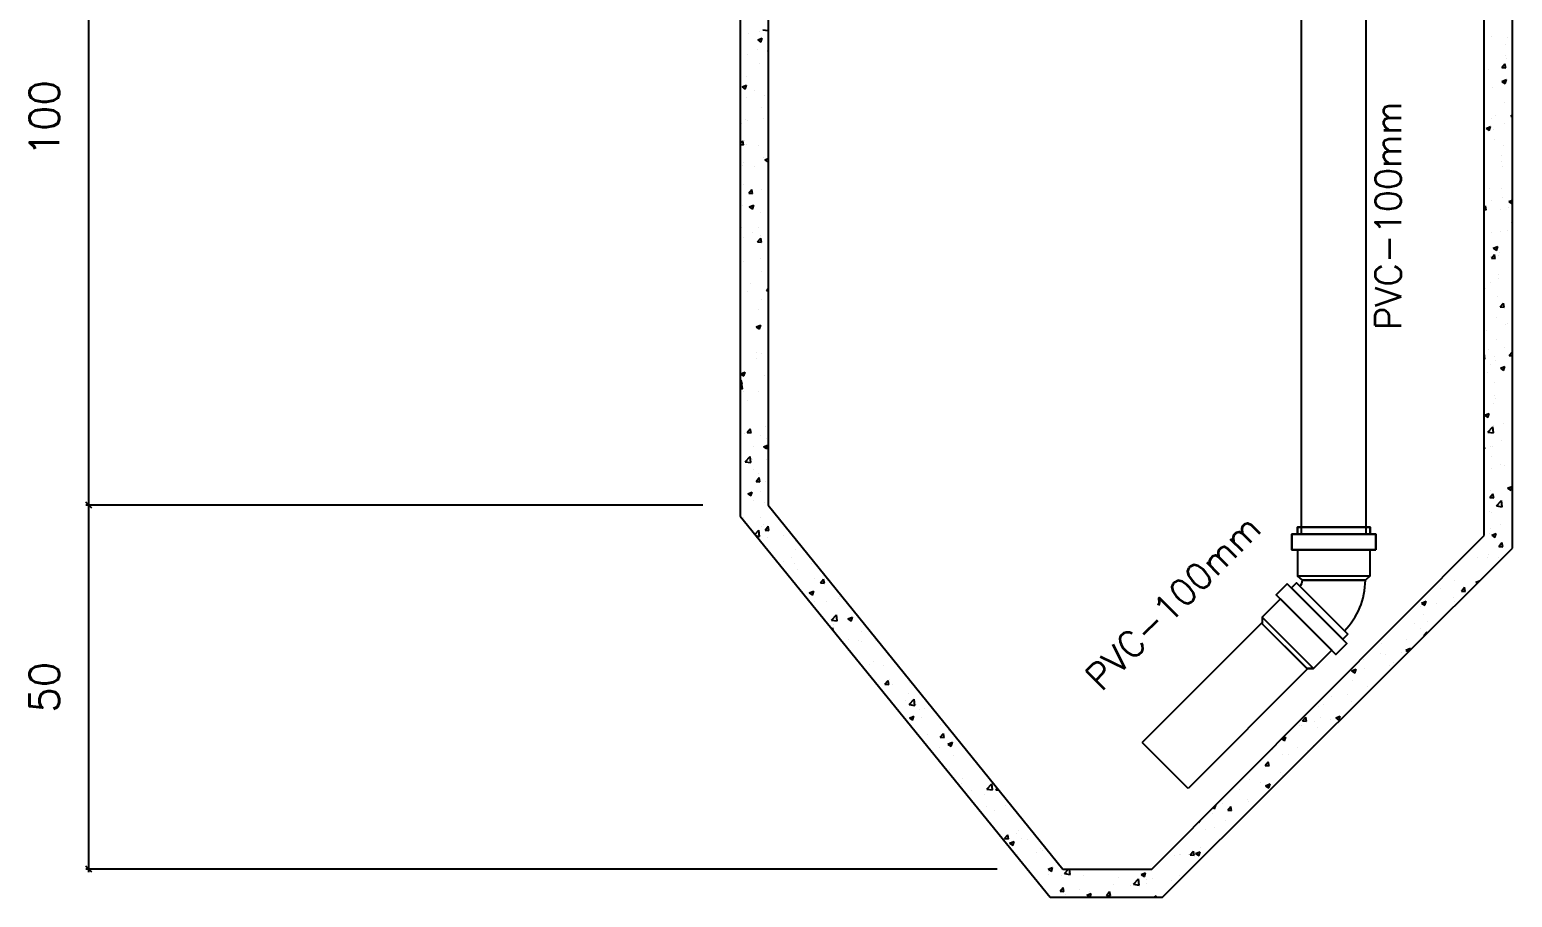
# Model space of a CAD drawing. Extents: x -435 to 5505, y -2177 to 2023.
# Drawn here: x 2892 to 3392, y -1086 to -794 of the extents above; entities that cross this region are included whole.
import ezdxf
from ezdxf.enums import TextEntityAlignment as Align

# ---------------------------------------------------------------- set-up
doc = ezdxf.new("R2010")
doc.units = 0
doc.header["$MEASUREMENT"] = 0
doc.layers.get('0').update_dxf_attribs({"linetype": 'CONTINUOUS'})
doc.layers.get('DEFPOINTS').update_dxf_attribs({"linetype": 'CONTINUOUS'})
doc.layers.add('COTAS', color=1, linetype='CONTINUOUS')
doc.layers.add('HIDRA', color=1, linetype='CONTINUOUS')
doc.styles.add('ROMANS', font='romans')

msp = doc.modelspace()

# ---------------------------------------------------------------- linework, layer by layer
for p, q in [((3382.66129, -964.27211), (3382.66129, -672.34676)), ((3131.56052, -687.86713), (3131.56052, -957.68778)), ((3141.03602, -687.86713), (3141.03602, -954.05048)), ((3392.13679, -968.51599), (3392.13679, -695.1023)), ((3141.03602, -954.05048), (3240.39502, -1076.82902)), ((3131.56052, -957.68778), (3236.17626, -1086.30452)), ((3270.46496, -1076.82902), (3382.66129, -964.27211)), ((3274.07826, -1086.30452), (3392.13679, -968.51599)), ((3240.39502, -1076.82902), (3270.46496, -1076.82902)), ((3236.17626, -1086.30452), (3274.07826, -1086.30452))]:
    msp.add_line(p, q)
at = {"color": 0, "linetype": 'CONTINUOUS'}
for p, q in [((3134.36341, -794.84507), (3134.36341, -794.84507)), ((3138.02524, -794.29755), (3138.02524, -794.29755)), ((3139.17627, -793.64807), (3141.03602, -793.9365)), ((3137.46314, -800.4158), (3137.46314, -800.4158)), ((3137.48552, -797.10015), (3139.01472, -796.51314)), ((3137.48552, -797.10015), (3138.57189, -797.83291)), ((3138.5723, -797.83274), (3139.01513, -796.51297)), ((3385.12268, -796.07684), (3385.12268, -796.07684)), ((3389.80126, -798.62506), (3389.80126, -798.62506)), ((3390.39929, -796.24723), (3390.39929, -796.24723)), ((3134.09783, -802.11547), (3134.09783, -802.11547)), ((3137.95495, -805.16526), (3137.95495, -805.16526)), ((3140.7339, -802.95796), (3140.7339, -802.95796)), ((3140.98674, -800.88611), (3141.03602, -800.82737)), ((3140.98674, -800.88611), (3141.03602, -800.89042)), ((3382.85756, -804.64212), (3382.85756, -804.64212)), ((3388.59581, -806.38634), (3389.64869, -805.13156)), ((3389.90162, -806.50057), (3389.64909, -805.13158)), ((3389.91133, -802.20106), (3389.91133, -802.20106)), ((3390.13372, -803.51763), (3390.13372, -803.51763)), ((3131.7177, -809.02975), (3131.7177, -809.02975)), ((3133.83226, -809.38587), (3133.83226, -809.38587)), ((3384.05582, -807.23901), (3384.05582, -807.23901)), ((3388.58077, -811.09308), (3390.10998, -810.50607)), ((3388.59581, -806.38634), (3389.90122, -806.50055)), ((3389.66754, -811.82587), (3390.11037, -810.50609)), ((3132.17151, -812.93742), (3133.70072, -812.35042)), ((3132.17151, -812.93742), (3133.25788, -813.67019)), ((3133.25828, -813.67001), (3133.70111, -812.35024)), ((3136.48089, -814.1181), (3136.48089, -814.1181)), ((3385.56622, -813.30252), (3385.56622, -813.30252)), ((3388.58077, -811.09308), (3389.66714, -811.82584)), ((3389.86815, -810.78803), (3389.86815, -810.78803)), ((3392.10344, -814.03707), (3392.10344, -814.03707)), ((3133.56669, -816.65627), (3133.56669, -816.65627)), ((3138.79227, -819.78992), (3138.79227, -819.78992)), ((3139.76532, -815.82781), (3139.76532, -815.82781)), ((3389.60258, -818.05844), (3389.60258, -818.05844)), ((3132.13579, -825.21956), (3132.13579, -825.21956)), ((3133.30112, -823.92668), (3133.30112, -823.92668)), ((3134.01988, -824.44176), (3134.01988, -824.44176)), ((3139.4873, -823.72196), (3139.4873, -823.72196)), ((3385.05828, -823.73264), (3385.05828, -823.73264)), ((3386.358, -822.65102), (3386.358, -822.65102)), ((3389.33701, -825.32884), (3389.33701, -825.32884)), ((3391.62613, -822.81422), (3392.13679, -822.20564)), ((3391.62613, -822.81422), (3392.13679, -822.85889)), ((3391.82543, -821.93122), (3391.82543, -821.93122)), ((3383.26677, -826.93035), (3384.79597, -826.34335)), ((3383.26677, -826.93035), (3384.35314, -827.66312)), ((3384.35352, -827.66314), (3384.79636, -826.34337)), ((3385.91813, -827.39632), (3385.91813, -827.39632)), ((3386.07999, -830.54517), (3386.07999, -830.54517)), ((3131.56052, -832.15911), (3132.43532, -831.11657)), ((3131.56052, -832.38694), (3132.68785, -832.48556)), ((3132.68823, -832.48539), (3132.4357, -831.1164)), ((3133.03555, -831.19708), (3133.03555, -831.19708)), ((3133.74187, -832.33592), (3133.74187, -832.33592)), ((3137.89055, -832.82106), (3137.89055, -832.82106)), ((3389.07144, -832.59924), (3389.07144, -832.59924)), ((3132.4877, -839.31336), (3132.4877, -839.31336)), ((3132.76998, -838.46748), (3132.76998, -838.46748)), ((3136.26793, -839.8609), (3136.26793, -839.8609)), ((3139.54146, -836.8723), (3139.54146, -836.8723)), ((3139.89395, -837.5679), (3141.03602, -837.1295)), ((3139.89395, -837.5679), (3140.98032, -838.30066)), ((3140.9807, -838.30049), (3141.03602, -838.13562)), ((3388.60605, -838.07016), (3388.60605, -838.07016)), ((3388.62679, -836.05673), (3388.62679, -836.05673)), ((3388.80587, -839.86964), (3388.80587, -839.86964)), ((3132.50441, -845.73788), (3132.50441, -845.73788)), ((3134.41276, -848.79923), (3135.46565, -847.54445)), ((3134.41276, -848.79923), (3135.71817, -848.91344)), ((3135.19636, -847.97376), (3135.19636, -847.97376)), ((3135.71854, -848.91326), (3135.46602, -847.54427)), ((3138.72787, -847.44572), (3138.72787, -847.44572)), ((3382.86061, -846.68411), (3382.86061, -846.68411)), ((3384.37379, -847.21687), (3384.37379, -847.21687)), ((3388.5403, -847.14004), (3388.5403, -847.14004)), ((3388.9787, -850.15052), (3388.9787, -850.15052)), ((3132.23884, -853.00828), (3132.23884, -853.00828)), ((3134.57995, -853.40518), (3136.10915, -852.81817)), ((3134.57995, -853.40518), (3135.66632, -854.13794)), ((3135.66668, -854.13777), (3136.10952, -852.81799)), ((3138.57012, -855.27292), (3138.57012, -855.27292)), ((3382.66129, -853.53738), (3383.07472, -853.04468)), ((3382.66129, -854.35541), (3383.32724, -854.41367)), ((3383.32761, -854.41369), (3383.07508, -853.0447)), ((3384.99388, -851.38844), (3384.99388, -851.38844)), ((3388.27472, -854.41045), (3388.27472, -854.41045)), ((3390.90824, -853.48217), (3390.90824, -853.48217)), ((3390.98921, -851.56083), (3392.13679, -851.12031)), ((3390.98921, -851.56083), (3392.07558, -852.29359)), ((3392.07594, -852.29362), (3392.13679, -852.11227)), ((3131.97326, -860.27868), (3131.97326, -860.27868)), ((3137.82615, -860.47686), (3137.82615, -860.47686)), ((3391.68736, -858.81093), (3391.68736, -858.81093)), ((3132.82468, -863.88687), (3132.82468, -863.88687)), ((3135.54827, -862.06756), (3135.54827, -862.06756)), ((3137.44309, -865.22711), (3138.49598, -863.97233)), ((3137.44309, -865.22711), (3138.7485, -865.34132)), ((3138.2921, -863.16707), (3138.2921, -863.16707)), ((3138.74886, -865.34114), (3138.49633, -863.97215)), ((3385.1628, -862.09613), (3385.1628, -862.09613)), ((3388.00915, -861.68085), (3388.00915, -861.68085)), ((3390.63022, -861.37633), (3390.63022, -861.37633)), ((3131.70769, -867.54909), (3131.70769, -867.54909)), ((3384.88478, -869.99028), (3384.88478, -869.99028)), ((3385.05216, -870.72734), (3386.10505, -869.47256)), ((3385.6752, -867.3981), (3387.20441, -866.8111)), ((3385.6752, -867.3981), (3386.76157, -868.13087)), ((3386.35792, -870.84157), (3386.1054, -869.47258)), ((3386.76193, -868.13089), (3387.20476, -866.81112)), ((3387.43436, -869.97107), (3387.43436, -869.97107)), ((3387.74358, -868.95125), (3387.74358, -868.95125)), ((3132.54666, -871.78102), (3132.54666, -871.78102)), ((3138.25693, -870.72797), (3138.25693, -870.72797)), ((3138.66347, -875.10153), (3138.66347, -875.10153)), ((3140.81817, -870.69205), (3140.81817, -870.69205)), ((3385.05216, -870.72734), (3386.35757, -870.84155)), ((3392.03927, -872.90472), (3392.03927, -872.90472)), ((3135.07273, -879.30601), (3135.07273, -879.30601)), ((3384.92948, -879.04424), (3384.92948, -879.04424)), ((3387.41085, -877.51526), (3387.41085, -877.51526)), ((3387.47801, -876.22165), (3387.47801, -876.22165)), ((3134.00392, -881.88811), (3134.00392, -881.88811)), ((3138.60884, -884.82176), (3138.60884, -884.82176)), ((3140.47342, -881.65498), (3141.03602, -880.9845)), ((3140.47342, -881.65498), (3141.03602, -881.70421)), ((3383.08925, -881.07253), (3383.08925, -881.07253)), ((3387.21244, -883.49205), (3387.21244, -883.49205)), ((3137.76175, -888.13266), (3137.76175, -888.13266)), ((3388.08249, -887.15521), (3389.13537, -885.90043)), ((3388.08249, -887.15521), (3389.3879, -887.26942)), ((3389.38824, -887.26945), (3389.13571, -885.90046)), ((3136.98838, -893.87293), (3138.51759, -893.28592)), ((3136.98838, -893.87293), (3138.07475, -894.60569)), ((3137.37491, -894.71802), (3137.37491, -894.71802)), ((3138.07509, -894.60552), (3138.51792, -893.28574)), ((3383.44116, -895.16633), (3383.44116, -895.16633)), ((3386.94687, -890.76245), (3386.94687, -890.76245)), ((3389.71303, -892.92728), (3389.71303, -892.92728)), ((3390.49493, -892.72527), (3390.49493, -892.72527)), ((3386.6813, -898.03286), (3386.6813, -898.03286)), ((3131.62947, -903.33197), (3131.62947, -903.33197)), ((3137.0645, -904.64231), (3137.0645, -904.64231)), ((3137.09689, -902.61217), (3137.09689, -902.61217)), ((3138.59907, -902.75733), (3138.59907, -902.75733)), ((3382.89101, -904.76779), (3382.66129, -902.79316)), ((3382.66129, -904.73215), (3382.89068, -904.76772)), ((3383.96759, -901.54123), (3383.96759, -901.54123)), ((3386.14982, -903.82674), (3386.14982, -903.82674)), ((3386.41573, -905.30326), (3386.41573, -905.30326)), ((3389.43501, -900.82143), (3389.43501, -900.82143)), ((3391.11282, -903.58309), (3392.13679, -902.36276)), ((3391.11282, -903.58309), (3392.13679, -903.67268)), ((3131.67438, -909.7102), (3133.20358, -909.1232)), ((3131.67438, -909.7102), (3132.76075, -910.44297)), ((3132.76107, -910.44279), (3133.2039, -909.12302)), ((3139.62296, -910.13716), (3139.62296, -910.13716)), ((3383.68957, -909.43538), (3383.68957, -909.43538)), ((3384.86508, -906.70004), (3384.86508, -906.70004)), ((3388.08364, -907.86586), (3389.61284, -907.27885)), ((3388.08364, -907.86586), (3389.17001, -908.59862)), ((3389.17033, -908.59864), (3389.61316, -907.27887)), ((3391.96108, -908.34642), (3391.96108, -908.34642)), ((3131.56052, -912.31624), (3131.922, -911.88545)), ((3131.56052, -913.21511), (3132.04645, -912.70866)), ((3131.56052, -913.20072), (3132.17453, -913.25444)), ((3131.56052, -914.67002), (3132.28775, -914.7828)), ((3132.17485, -913.25426), (3131.92232, -911.88527)), ((3132.28807, -914.78271), (3132.04678, -912.70857)), ((3386.15015, -912.57366), (3386.15015, -912.57366)), ((3132.71939, -915.74377), (3132.71939, -915.74377)), ((3133.87752, -918.75111), (3133.87752, -918.75111)), ((3137.69735, -915.78847), (3137.69735, -915.78847)), ((3385.88458, -919.84406), (3385.88458, -919.84406)), ((3386.21564, -916.96037), (3386.21564, -916.96037)), ((3386.50173, -917.92053), (3386.50173, -917.92053)), ((3140.79658, -924.17453), (3140.79658, -924.17453)), ((3382.76963, -923.70313), (3384.29884, -923.11613)), ((3382.76963, -923.70313), (3383.856, -924.4359)), ((3383.85631, -924.43592), (3384.29915, -923.11614)), ((3133.0713, -929.83757), (3133.0713, -929.83757)), ((3133.89944, -929.56811), (3134.95233, -928.31333)), ((3133.89944, -929.56811), (3135.20486, -929.68231)), ((3135.20516, -929.68214), (3134.95264, -928.31315)), ((3138.53467, -930.41313), (3138.53467, -930.41313)), ((3140.12507, -927.39651), (3140.12507, -927.39651)), ((3383.84383, -929.35616), (3385.54491, -927.58327)), ((3383.84383, -929.35616), (3385.78621, -929.65741)), ((3385.78652, -929.65747), (3385.54522, -927.58333)), ((3385.61901, -927.11446), (3385.61901, -927.11446)), ((3389.21039, -926.58094), (3389.21039, -926.58094)), ((3136.1797, -934.16312), (3136.1797, -934.16312)), ((3139.39682, -934.34068), (3140.92602, -933.75367)), ((3139.39682, -934.34068), (3140.48319, -935.07344)), ((3140.48349, -935.07327), (3140.92633, -933.7535)), ((3140.53101, -931.44493), (3140.53101, -931.44493)), ((3382.81423, -935.18256), (3382.66129, -934.35347)), ((3382.66129, -935.16919), (3382.81393, -935.18254)), ((3384.80068, -934.35585), (3384.80068, -934.35585)), ((3385.35344, -934.38486), (3385.35344, -934.38486)), ((3388.51782, -932.37238), (3388.51782, -932.37238)), ((3133.2409, -939.37125), (3134.94198, -937.59835)), ((3133.2409, -939.37125), (3135.18327, -939.67249)), ((3135.18358, -939.67239), (3134.94229, -937.59825)), ((3135.77996, -938.49797), (3135.77996, -938.49797)), ((3140.26544, -938.71534), (3140.26544, -938.71534)), ((3384.95739, -937.74108), (3384.95739, -937.74108)), ((3388.23981, -940.26653), (3388.23981, -940.26653)), ((3389.56231, -940.67473), (3389.56231, -940.67473)), ((3135.90169, -942.05728), (3135.90169, -942.05728)), ((3136.92977, -945.99598), (3137.98266, -944.7412)), ((3137.63295, -943.44427), (3137.63295, -943.44427)), ((3138.23548, -946.11002), (3137.98295, -944.74103)), ((3382.77239, -940.98633), (3382.77239, -940.98633)), ((3385.08787, -941.65527), (3385.08787, -941.65527)), ((3134.08281, -950.17795), (3135.61202, -949.59095)), ((3134.08281, -950.17795), (3135.16918, -950.91072)), ((3135.16947, -950.91054), (3135.61231, -949.59077)), ((3136.92977, -945.99598), (3138.23519, -946.11019)), ((3138.42775, -949.58226), (3138.42775, -949.58226)), ((3139.99987, -945.98574), (3139.99987, -945.98574)), ((3384.53884, -951.49621), (3385.59173, -950.24143)), ((3384.8223, -948.92567), (3384.8223, -948.92567)), ((3385.84454, -951.61044), (3385.59202, -950.24145)), ((3390.49207, -948.33361), (3392.02128, -947.7466)), ((3390.49207, -948.33361), (3391.57845, -949.06637)), ((3390.76587, -947.79152), (3390.76587, -947.79152)), ((3391.57873, -949.0664), (3392.02157, -947.74662)), ((3136.13187, -952.59177), (3136.13187, -952.59177)), ((3139.7343, -953.25614), (3139.7343, -953.25614)), ((3384.53884, -951.49621), (3385.84426, -951.61042)), ((3386.73936, -954.24585), (3388.44044, -952.47295)), ((3386.73936, -954.24585), (3388.68174, -954.54709)), ((3388.68202, -954.54716), (3388.44073, -952.47302)), ((3132.68231, -958.19621), (3132.68231, -958.19621)), ((3138.47027, -958.06893), (3138.47027, -958.06893)), ((3139.46873, -960.52654), (3139.46873, -960.52654)), ((3384.55673, -956.19607), (3384.55673, -956.19607)), ((3385.02044, -956.40547), (3385.02044, -956.40547)), ((3388.01796, -960.49528), (3388.01796, -960.49528)), ((3136.5535, -963.82625), (3137.83751, -962.48804)), ((3137.01832, -964.3977), (3138.0788, -964.56218)), ((3138.07909, -964.56208), (3137.83779, -962.48794)), ((3138.84053, -961.25218), (3138.84053, -961.25218)), ((3139.9601, -962.42386), (3141.01299, -961.16908)), ((3139.9601, -962.42386), (3141.26552, -962.53807)), ((3140.72994, -964.99428), (3140.72994, -964.99428)), ((3141.2658, -962.5379), (3141.01327, -961.16891)), ((3146.19736, -964.27448), (3146.19736, -964.27448)), ((3384.29116, -963.46647), (3384.29116, -963.46647)), ((3384.73628, -962.01165), (3384.73628, -962.01165)), ((3385.17807, -964.17088), (3386.70727, -963.58388)), ((3385.17807, -964.17088), (3386.26444, -964.90365)), ((3386.26472, -964.90367), (3386.70755, -963.5839)), ((3150.23468, -966.39878), (3150.23468, -966.39878)), ((3150.30534, -968.91378), (3150.30534, -968.91378)), ((3387.56917, -967.92409), (3388.62206, -966.66931)), ((3387.56917, -967.92409), (3388.87459, -968.0383)), ((3388.87486, -968.03832), (3388.62233, -966.66933)), ((3146.24621, -972.90491), (3146.24621, -972.90491)), ((3148.72342, -971.79946), (3148.72342, -971.79946)), ((3149.96911, -973.66918), (3149.96911, -973.66918)), ((3155.53853, -973.70912), (3155.53853, -973.70912)), ((3373.52956, -973.63338), (3373.52956, -973.63338)), ((3380.3404, -971.84097), (3380.3404, -971.84097)), ((3383.67285, -971.59674), (3383.67285, -971.59674)), ((3384.02558, -970.73687), (3384.02558, -970.73687)), ((3387.32262, -971.81749), (3387.32262, -971.81749)), ((3150.85112, -975.83857), (3150.85112, -975.83857)), ((3156.77105, -978.59752), (3156.77105, -978.59752)), ((3158.65539, -980.22224), (3159.70828, -978.96746)), ((3158.65539, -980.22224), (3159.96081, -980.33645)), ((3159.96107, -980.33629), (3159.70855, -978.9673)), ((3161.04695, -979.3021), (3161.04695, -979.3021)), ((3372.72849, -979.40544), (3372.72849, -979.40544)), ((3379.86406, -980.00816), (3381.08993, -979.53759)), ((3379.86406, -980.00816), (3380.31406, -980.31169)), ((3153.55978, -984.49898), (3153.55978, -984.49898)), ((3154.84171, -983.60162), (3156.37091, -983.01462)), ((3154.84171, -983.60162), (3155.92808, -984.33439)), ((3155.92834, -984.33423), (3156.37118, -983.01446)), ((3164.76454, -985.40271), (3164.76454, -985.40271)), ((3165.21847, -984.99158), (3165.21847, -984.99158)), ((3367.76117, -982.26428), (3367.76117, -982.26428)), ((3367.78412, -982.24733), (3367.78412, -982.24733)), ((3372.36608, -985.19794), (3372.36608, -985.19794)), ((3374.93454, -982.98146), (3375.98742, -981.72668)), ((3374.93454, -982.98146), (3376.23995, -983.09567)), ((3376.24022, -983.09568), (3375.98769, -981.72669)), ((3156.49303, -986.49168), (3156.49303, -986.49168)), ((3160.78138, -986.5725), (3160.78138, -986.5725)), ((3361.24946, -988.21361), (3361.24946, -988.21361)), ((3361.5136, -987.05224), (3363.04281, -986.46523)), ((3361.5136, -987.05224), (3362.59998, -987.78501)), ((3362.60023, -987.78501), (3363.04307, -986.46523)), ((3366.7019, -987.0584), (3366.7019, -987.0584)), ((3372.46292, -986.67584), (3372.46292, -986.67584)), ((3162.3405, -992.76555), (3164.04158, -990.99266)), ((3162.3405, -992.76555), (3164.28287, -993.0668)), ((3162.48112, -995.7022), (3162.73861, -995.39534)), ((3162.8877, -996.20206), (3162.73886, -995.39518)), ((3162.97772, -994.38329), (3162.97772, -994.38329)), ((3164.28313, -993.06671), (3164.04184, -990.99257)), ((3167.87816, -992.39482), (3169.40736, -991.80781)), ((3167.87816, -992.39482), (3168.96453, -993.12759)), ((3168.96478, -993.12744), (3169.40762, -991.80766)), ((3171.72926, -992.30513), (3171.72926, -992.30513)), ((3359.19831, -994.04004), (3359.19831, -994.04004)), ((3360.98389, -995.48401), (3360.98389, -995.48401)), ((3362.03868, -990.86128), (3362.03868, -990.86128)), ((3363.41606, -993.36575), (3363.41606, -993.36575)), ((3165.57038, -999.08537), (3165.57038, -999.08537)), ((3168.21092, -999.17863), (3168.21092, -999.17863)), ((3171.46369, -999.57554), (3171.46369, -999.57554)), ((3172.53414, -1000.09492), (3172.53414, -1000.09492)), ((3172.62414, -996.64431), (3172.62414, -996.64431)), ((3177.22906, -999.57797), (3177.22906, -999.57797)), ((3348.02174, -1000.5642), (3348.02174, -1000.5642)), ((3356.29324, -999.47523), (3356.29324, -999.47523)), ((3362.29991, -998.03883), (3363.35279, -996.78405)), ((3362.29991, -998.03883), (3362.52642, -998.05864)), ((3363.42313, -997.16399), (3363.35304, -996.78405)), ((3167.06672, -1000.81472), (3167.06672, -1000.81472)), ((3182.22965, -1005.44777), (3182.22965, -1005.44777)), ((3347.50437, -1004.03329), (3347.50437, -1004.03329)), ((3349.3749, -1004.3919), (3349.3749, -1004.3919)), ((3354.80243, -1003.86936), (3354.80243, -1003.86936)), ((3356.1996, -1002.88952), (3357.7288, -1002.30251)), ((3356.1996, -1002.88952), (3357.08553, -1003.48709)), ((3357.4554, -1003.11807), (3357.72905, -1002.30251)), ((3175.06021, -1007.61991), (3175.06021, -1007.61991)), ((3176.55183, -1006.82166), (3176.55183, -1006.82166)), ((3179.93772, -1008.23838), (3179.93772, -1008.23838)), ((3337.84914, -1009.9336), (3339.37835, -1009.34659)), ((3337.84914, -1009.9336), (3338.93551, -1010.66636)), ((3338.93575, -1010.66635), (3339.37859, -1009.34657)), ((3342.06564, -1006.05566), (3342.06564, -1006.05566)), ((3342.2763, -1009.17815), (3342.2763, -1009.17815)), ((3350.5478, -1008.08918), (3350.5478, -1008.08918)), ((3352.10929, -1006.96694), (3352.10929, -1006.96694)), ((3180.38101, -1014.4485), (3181.4339, -1013.19372)), ((3180.38101, -1014.4485), (3181.68643, -1014.56271)), ((3181.68667, -1014.56257), (3181.43414, -1013.19358)), ((3181.96408, -1012.71817), (3181.96408, -1012.71817)), ((3183.10783, -1014.41797), (3183.10783, -1014.41797)), ((3188.57525, -1013.69817), (3188.57525, -1013.69817)), ((3335.25069, -1011.83508), (3335.30572, -1011.8399)), ((3335.30596, -1011.83988), (3335.29659, -1011.78904)), ((3338.07781, -1013.06046), (3338.07781, -1013.06046)), ((3343.15927, -1015.13475), (3343.15927, -1015.13475)), ((3187.3434, -1019.89111), (3187.3434, -1019.89111)), ((3188.3869, -1017.6665), (3188.3869, -1017.6665)), ((3188.54457, -1021.27017), (3190.24565, -1019.49728)), ((3190.48718, -1021.57135), (3190.24589, -1019.49721)), ((3193.04191, -1018.35109), (3193.04191, -1018.35109)), ((3331.06344, -1018.5119), (3331.06344, -1018.5119)), ((3336.53086, -1017.7921), (3336.53086, -1017.7921)), ((3337.81224, -1020.33087), (3337.81224, -1020.33087)), ((3341.16393, -1019.08679), (3341.16393, -1019.08679)), ((3188.54457, -1021.27017), (3190.48695, -1021.57142)), ((3188.63705, -1025.81849), (3190.16625, -1025.23148)), ((3189.72365, -1026.55112), (3190.16649, -1025.23135)), ((3191.10132, -1021.22316), (3191.10132, -1021.22316)), ((3191.94831, -1022.82477), (3191.94831, -1022.82477)), ((3192.77634, -1025.62149), (3192.77634, -1025.62149)), ((3193.62009, -1022.46184), (3193.62009, -1022.46184)), ((3321.36568, -1026.78306), (3322.41856, -1025.52828)), ((3322.67132, -1026.89724), (3322.41879, -1025.52825)), ((3326.59878, -1021.86863), (3326.59878, -1021.86863)), ((3328.42714, -1021.27309), (3328.42714, -1021.27309)), ((3332.53513, -1025.77087), (3334.06434, -1025.18387)), ((3332.53513, -1025.77087), (3333.6215, -1026.50364)), ((3333.62173, -1026.50362), (3334.06457, -1025.18385)), ((3188.63705, -1025.81849), (3189.72342, -1026.55126)), ((3199.14894, -1028.02122), (3199.14894, -1028.02122)), ((3201.961, -1030.10488), (3201.961, -1030.10488)), ((3320.19381, -1028.24335), (3320.19381, -1028.24335)), ((3320.92355, -1028.25472), (3320.92355, -1028.25472)), ((3321.36568, -1026.78306), (3322.67109, -1026.89727)), ((3325.318, -1027.12585), (3325.318, -1027.12585)), ((3326.33321, -1029.13904), (3326.33321, -1029.13904)), ((3327.24758, -1025.80229), (3327.24758, -1025.80229)), ((3330.78542, -1026.40605), (3330.78542, -1026.40605)), ((3333.66034, -1026.06842), (3333.66034, -1026.06842)), ((3194.65697, -1031.48518), (3194.65697, -1031.48518)), ((3199.07631, -1032.24688), (3200.12919, -1030.9921)), ((3199.07631, -1032.24688), (3200.38172, -1032.36109)), ((3200.38195, -1032.36097), (3200.12942, -1030.99198)), ((3201.6735, -1034.61169), (3203.2027, -1034.02468)), ((3201.6735, -1034.61169), (3202.75987, -1035.34445)), ((3202.76009, -1035.34433), (3203.20293, -1034.02456)), ((3314.27637, -1032.87681), (3315.27105, -1033.54772)), ((3314.43307, -1032.7196), (3315.71388, -1032.22795)), ((3315.27127, -1033.54768), (3315.71411, -1032.22791)), ((3319.57256, -1035.7398), (3319.57256, -1035.7398)), ((3325.03998, -1035.02), (3325.03998, -1035.02)), ((3198.87092, -1035.91537), (3198.87092, -1035.91537)), ((3203.45866, -1038.62453), (3203.45866, -1038.62453)), ((3308.73104, -1041.84043), (3309.78393, -1040.58565)), ((3310.03667, -1041.9546), (3309.78415, -1040.58561)), ((3311.24379, -1036.41116), (3311.24379, -1036.41116)), ((3314.72423, -1038.04692), (3314.72423, -1038.04692)), ((3316.52767, -1038.08404), (3316.52767, -1038.08404)), ((3322.90247, -1036.90376), (3322.90247, -1036.90376)), ((3201.39699, -1043.44036), (3201.39699, -1043.44036)), ((3202.06265, -1043.13791), (3202.06265, -1043.13791)), ((3214.22461, -1044.49677), (3214.22461, -1044.49677)), ((3308.73104, -1041.84043), (3310.03646, -1041.95464)), ((3313.82712, -1044.35375), (3313.82712, -1044.35375)), ((3314.45865, -1045.31732), (3314.45865, -1045.31732)), ((3206.29248, -1047.93135), (3206.29248, -1047.93135)), ((3206.66757, -1046.07157), (3206.66757, -1046.07157)), ((3209.44461, -1050.23842), (3209.44461, -1050.23842)), ((3214.74864, -1049.77479), (3216.44972, -1048.0019)), ((3214.74864, -1049.77479), (3216.69102, -1050.07604)), ((3214.91203, -1049.51862), (3214.91203, -1049.51862)), ((3216.69123, -1050.07598), (3216.44994, -1048.00184)), ((3217.7716, -1050.04527), (3218.25447, -1049.4698)), ((3217.7716, -1050.04527), (3218.79244, -1050.13458)), ((3299.93702, -1050.01236), (3299.93702, -1050.01236)), ((3303.42713, -1046.71549), (3303.42713, -1046.71549)), ((3306.99079, -1047.5713), (3306.99079, -1047.5713)), ((3308.87067, -1048.65223), (3310.39987, -1048.06523)), ((3308.87067, -1048.65223), (3309.95704, -1049.385)), ((3309.95725, -1049.38496), (3310.40009, -1048.06518)), ((3213.95904, -1051.76717), (3213.95904, -1051.76717)), ((3214.63338, -1055.57439), (3214.63338, -1055.57439)), ((3221.03491, -1055.22458), (3221.03491, -1055.22458)), ((3291.60679, -1056.42902), (3292.01637, -1055.20835)), ((3291.9481, -1055.52366), (3291.9481, -1055.52366)), ((3294.28862, -1054.7836), (3294.28862, -1054.7836)), ((3296.09641, -1056.8978), (3297.1493, -1055.64302)), ((3297.40203, -1057.01196), (3297.1495, -1055.64297)), ((3302.88917, -1053.30147), (3302.88917, -1053.30147)), ((3303.16156, -1053.98589), (3303.16156, -1053.98589)), ((3217.4381, -1057.04361), (3217.4381, -1057.04361)), ((3286.61686, -1060.92083), (3286.58606, -1060.65611)), ((3290.987, -1058.18017), (3290.987, -1058.18017)), ((3291.12401, -1056.10358), (3291.60658, -1056.42908)), ((3295.38558, -1060.28311), (3295.38558, -1060.28311)), ((3296.09641, -1056.8978), (3297.40182, -1057.01201)), ((3220.80193, -1066.47314), (3221.85481, -1065.21836)), ((3222.10754, -1066.58724), (3221.85501, -1065.21825)), ((3224.77131, -1064.67049), (3224.77131, -1064.67049)), ((3225.48572, -1063.84167), (3225.48572, -1063.84167)), ((3286.3616, -1060.88129), (3286.61665, -1060.92084)), ((3288.54318, -1063.39755), (3288.54318, -1063.39755)), ((3291.68253, -1062.79406), (3291.68253, -1062.79406)), ((3220.80193, -1066.47314), (3222.10734, -1066.58735)), ((3222.43239, -1068.03536), (3223.9616, -1067.44835)), ((3222.43239, -1068.03536), (3223.51876, -1068.76812)), ((3223.51896, -1068.76801), (3223.96179, -1067.44824)), ((3226.46846, -1066.41923), (3226.46846, -1066.41923)), ((3228.44058, -1066.87731), (3228.44058, -1066.87731)), ((3233.0455, -1069.81097), (3233.0455, -1069.81097)), ((3233.47921, -1070.64686), (3233.47921, -1070.64686)), ((3283.46178, -1071.95517), (3284.51466, -1070.70039)), ((3284.76738, -1072.06932), (3284.51486, -1070.70033)), ((3286.73399, -1069.34031), (3286.73399, -1069.34031)), ((3224.50574, -1071.94089), (3224.50574, -1071.94089)), ((3225.2077, -1071.73582), (3225.2077, -1071.73582)), ((3231.70165, -1071.21457), (3231.70165, -1071.21457)), ((3274.52624, -1073.10047), (3274.52624, -1073.10047)), ((3278.25291, -1072.29872), (3278.25291, -1072.29872)), ((3279.68023, -1071.78136), (3279.68023, -1071.78136)), ((3280.07355, -1071.70194), (3280.07355, -1071.70194)), ((3282.79775, -1072.0115), (3282.79775, -1072.0115)), ((3283.46178, -1071.95517), (3284.76719, -1072.06938)), ((3285.20621, -1071.53359), (3286.73541, -1070.94658)), ((3285.20621, -1071.53359), (3286.29258, -1072.26636)), ((3286.29277, -1072.2663), (3286.73561, -1070.94652)), ((3235.45363, -1077.67353), (3235.45363, -1077.67353)), ((3235.46884, -1076.82855), (3236.99805, -1076.24155)), ((3235.46884, -1076.82855), (3236.55521, -1077.56132)), ((3235.75416, -1078.47138), (3235.75416, -1078.47138)), ((3236.5554, -1077.56122), (3236.99824, -1076.24145)), ((3240.04256, -1078.8576), (3240.04256, -1078.8576)), ((3240.95271, -1078.27941), (3242.34436, -1076.82902)), ((3240.95271, -1078.27941), (3242.89509, -1078.58066)), ((3241.52683, -1077.44492), (3241.52683, -1077.44492)), ((3242.89528, -1078.58061), (3242.69151, -1076.82902)), ((3247.41284, -1078.96398), (3247.41284, -1078.96398)), ((3259.07152, -1079.45657), (3259.07152, -1079.45657)), ((3264.26126, -1081.89435), (3265.96234, -1080.12145)), ((3266.20382, -1082.19556), (3265.96253, -1080.12142)), ((3266.85575, -1078.57767), (3268.38495, -1077.99066)), ((3266.85575, -1078.57767), (3267.94212, -1079.31044)), ((3267.94231, -1079.31036), (3268.38514, -1077.99059)), ((3268.77645, -1080.37051), (3268.77645, -1080.37051)), ((3270.73021, -1079.94917), (3270.73021, -1079.94917)), ((3277.05231, -1080.62545), (3277.05231, -1080.62545)), ((3279.80798, -1078.97234), (3279.80798, -1078.97234)), ((3235.18805, -1084.94393), (3235.18805, -1084.94393)), ((3239.49722, -1084.27152), (3240.5501, -1083.01674)), ((3239.49722, -1084.27152), (3240.80263, -1084.38573)), ((3240.80282, -1084.38564), (3240.55029, -1083.01665)), ((3241.24881, -1085.33907), (3241.24881, -1085.33907)), ((3246.21958, -1083.54576), (3246.21958, -1083.54576)), ((3248.50529, -1085.62175), (3250.0345, -1085.03474)), ((3248.50529, -1085.62175), (3249.51754, -1086.30452)), ((3249.52032, -1084.25011), (3249.52032, -1084.25011)), ((3249.60859, -1086.30452), (3250.03468, -1085.03466)), ((3255.16218, -1085.64203), (3256.21507, -1084.38725)), ((3255.16218, -1085.64203), (3256.46759, -1085.75624)), ((3256.46778, -1085.75616), (3256.21525, -1084.38717)), ((3257.56299, -1081.90828), (3257.56299, -1081.90828)), ((3263.31338, -1082.43422), (3263.31338, -1082.43422)), ((3264.26126, -1081.89435), (3266.20363, -1082.19559)), ((3268.7808, -1081.71442), (3268.7808, -1081.71442)), ((3271.42124, -1086.30452), (3271.88003, -1085.75776)), ((3271.98108, -1086.30452), (3271.88021, -1085.75769))]:
    msp.add_line(p, q, dxfattribs=at)
at = {"layer": 'COTAS'}
for p, q in [((2911.76045, -955.05048), (2911.76045, -692.00352)), ((2912.76045, -955.05048), (2910.76045, -953.05048)), ((2912.76045, -955.05048), (2910.76045, -953.05048)), ((3118.94227, -954.05048), (2910.76045, -954.05048)), ((2911.76045, -1077.82902), (2911.76045, -953.05048)), ((2912.76045, -1077.82902), (2910.76045, -1075.82902)), ((3218.30127, -1076.82902), (2910.76045, -1076.82902))]:
    msp.add_line(p, q, dxfattribs=at)
msp.add_point((2911.76045, -954.05048), dxfattribs=at)
msp.add_point((2911.76045, -954.05048), dxfattribs=at)
at = {"layer": 'DEFPOINTS', "color": 0, "linetype": 'BYBLOCK'}
for p in [(3119.94227, -954.05048), (3219.30127, -1076.82902)]:
    msp.add_point(p, dxfattribs=at)
at = {"layer": 'HIDRA', "linetype": 'CONTINUOUS'}
for p, q in [((3320.96458, -963.84199), (3320.96458, -587.88862)), ((3342.80458, -963.84199), (3342.80458, -587.88862)), ((3320.96458, -963.84199), (3342.80458, -963.84199)), ((3307.51088, -993.83305, -4.368), (3267.24135, -1034.11966, -4.368)), ((3322.95736, -1009.27299, -4.368), (3307.51088, -993.83305, -4.368)), ((3322.95736, -1009.27299, -4.368), (3282.68783, -1049.5596, -4.368)), ((3282.68783, -1049.5596, -4.368), (3267.24135, -1034.11966, -4.368))]:
    msp.add_line(p, q, dxfattribs=at)
at = {"layer": 'HIDRA'}
for p, q in [((3346.08058, -963.84199), (3317.68858, -963.84199)), ((3317.68858, -963.84199), (3317.68858, -969.08359)), ((3344.11498, -961.43959), (3319.65418, -961.43959)), ((3319.65418, -961.43959), (3319.65418, -963.84199)), ((3319.65418, -963.84199), (3344.11498, -963.84199)), ((3344.11498, -963.84199), (3344.11498, -961.43959)), ((3346.08058, -969.08359), (3346.08058, -963.84199)), ((3317.68858, -969.08359), (3346.08058, -969.08359)), ((3344.11498, -969.08359), (3319.65418, -969.08359)), ((3319.65418, -969.08359), (3319.65418, -977.81959)), ((3344.11498, -977.81959), (3344.11498, -969.08359)), ((3312.48728, -984.27221), (3316.19365, -980.56584)), ((3316.19365, -980.56584), (3336.26983, -1000.64201)), ((3317.58354, -981.95573), (3319.2823, -980.25697)), ((3319.2823, -980.25697), (3336.57869, -997.55337)), ((3319.65418, -977.81959), (3344.11498, -977.81959)), ((3319.65418, -977.81959), (3321.18298, -979.34839)), ((3321.28788, -979.34839), (3342.58618, -979.34839)), ((3344.11498, -977.81959), (3342.58618, -979.34839)), ((3307.69989, -991.83938), (3313.87717, -985.6621)), ((3332.56346, -1004.34838), (3312.48728, -984.27221)), ((3313.87717, -985.6621), (3331.17357, -1002.95849)), ((3334.87994, -999.25212), (3317.58354, -981.95573)), ((3335.43987, -996.41454), (3320.42113, -981.3958)), ((3307.69989, -991.83938), (3307.69989, -994.00143)), ((3324.99629, -1009.13578), (3307.69989, -991.83938)), ((3322.76006, -1009.0616), (3307.69989, -994.00143)), ((3336.26983, -1000.64201), (3332.56346, -1004.34838)), ((3336.57869, -997.55337), (3334.87994, -999.25212)), ((3331.17357, -1002.95849), (3324.99629, -1009.13578)), ((3324.99629, -1009.13578), (3322.83424, -1009.13578))]:
    msp.add_line(p, q, dxfattribs=at)
for radius, start in [(2.85154, 314.1100212), (24.09094, 314.8946614)]:
    msp.add_arc((3318.43635, -979.34839), radius, start, 0, dxfattribs=at)
for points in [[(3346.08058, -969.08359), (3317.68858, -969.08359), (3317.68858, -963.84199), (3346.08058, -963.84199)], [(3344.11498, -963.84199), (3319.65418, -963.84199), (3319.65418, -961.43959), (3344.11498, -961.43959)], [(3344.11498, -969.08359), (3319.65418, -969.08359), (3319.65418, -977.81959), (3344.11498, -977.81959)], [(3316.19365, -980.56584), (3312.48728, -984.27221), (3332.56346, -1004.34838), (3336.26983, -1000.64201)], [(3336.57869, -997.55337), (3319.2823, -980.25697), (3317.58354, -981.95573), (3334.87994, -999.25212)], [(3344.11498, -977.81959), (3342.58618, -979.34839), (3321.28788, -979.34839), (3319.65418, -977.81959)], [(3313.87717, -985.6621), (3307.69989, -991.83938), (3324.99629, -1009.13578), (3331.17357, -1002.95849)], [(3307.69989, -991.83938), (3307.69989, -994.00143), (3322.76835, -1009.10461), (3324.99629, -1009.13578)]]:
    msp.add_3dface(points, dxfattribs=at)

# ---------------------------------------------------------------- texts
at = {"style": 'ROMANS'}
for rotation, p in [(90, (3354.58627, -817.7879)), (45, (3307.94943, -962.58337))]:
    msp.add_text('PVC-100mm', height=8.736, rotation=rotation, dxfattribs=at).set_placement(p, align=Align.RIGHT)
at = {"layer": 'COTAS', "char_height": 10, "attachment_point": 5, "rotation": 90, "style": 'ROMANS'}
for s, insert in [('\\A1;100', (2896.76045, -823.527)), ('\\A1;50', (2896.76045, -1015.43975))]:
    msp.add_mtext(s, dxfattribs=dict(at, insert=insert))

doc.saveas('drawing.dxf')
